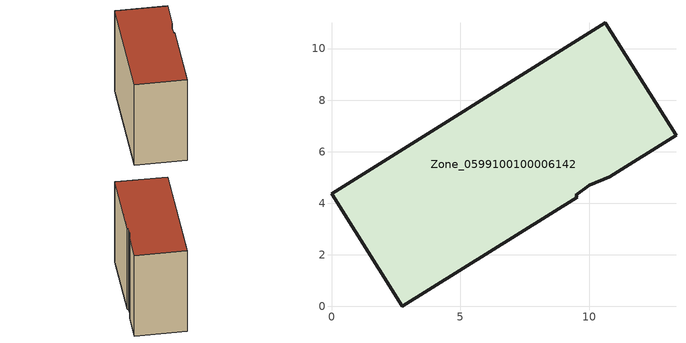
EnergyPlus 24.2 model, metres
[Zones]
Zone_0599100100006142
 floor ground (C_G): 10.8,5.03 10,4.71 9.47,4.32 9.52,4.23 2.75,0 0,4.38 10.61,11.01 13.36,6.63 z0
 wall outside (C_F): 10,4.71 10.8,5.03 13.36,6.63 10.61,11.01 0,4.38 2.75,0 9.52,4.23 9.47,4.32 10,4.71 z0:9.53
 roof outside (C_R): 9.47,4.32 10,4.71 10.8,5.03 13.36,6.63 10.61,11.01 0,4.38 2.75,0 9.52,4.23 z9.53
[BUILDING]
Pand.0599100100006142: North Axis=0; Terrain=City; Loads Convergence Tolerance Value=0.04; Temperature Convergence Tolerance Value=0.4; Solar Distribution=FullExterior; Maximum Number of Warmup Days=25; Minimum Number of Warmup Days=1
[Site:Location]
Rotterdam.The.Hague.AP_ZH_NLD Design_Conditions: Latitude=51.96; Longitude=4.45; Time Zone=1; Elevation=-4.5
[SITE:GROUNDTEMPERATURE:BUILDINGSURFACE]
18, 18, 18, 18, 18, 18, 18, 18, 18, 18, 18, 18
[MATERIAL] Thermal Absorptance=0.9; Solar Absorptance=0.7; Visible Absorptance=0.7
Name | Roughness | Thickness | Conductivity | Density | Specific Heat
G.TC.2015-2018 | MediumSmooth | 0.15 | 0.0428571 | 540 | 1210
F.TC.2015-2018 | Rough | 0.3 | 0.0666667 | 1920 | 840
R.TC.2015-2018 | MediumRough | 0.2 | 0.0333333 | 1500 | 1000
[CONSTRUCTION]
C_G: G.TC.2015-2018
C_F: F.TC.2015-2018
C_R: R.TC.2015-2018
[ZONE]
Zone_0599100100006142: Type=1; Multiplier=1; Ceiling Height=Autocalculate; Volume=Autocalculate; Floor Area=autocalculate; Part of Total Floor Area=Yes
[ZONEINFILTRATION:DESIGNFLOWRATE]
Infil_Zone_0599100100006142: Zone or ZoneList or Space or SpaceList=Zone_0599100100006142; Schedule=AlwaysOn; Design Flow Rate Calculation Method=Flow/Area; Flow Rate per Floor Area=0.0015; Constant Term Coefficient=1; Temperature Term Coefficient=0; Velocity Term Coefficient=0; Velocity Squared Term Coefficient=0
[HVACTEMPLATE:ZONE:IDEALLOADSAIRSYSTEM]
Zone_0599100100006142: Maximum Heating Supply Air Temperature=50; Minimum Cooling Supply Air Temperature=13; Maximum Heating Supply Air Humidity Ratio=0.0156; Minimum Cooling Supply Air Humidity Ratio=0.0077; Heating Limit=NoLimit; Cooling Limit=NoLimit; Dehumidification Control Type=ConstantSensibleHeatRatio; Cooling Sensible Heat Ratio=0.7; Dehumidification Setpoint=60; Humidification Control Type=None; Humidification Setpoint=30; Outdoor Air Method=None; Outdoor Air Flow Rate per Person=0.00944; Outdoor Air Flow Rate per Zone Floor Area=0; Outdoor Air Flow Rate per Zone=0; Demand Controlled Ventilation Type=None; Outdoor Air Economizer Type=NoEconomizer; Heat Recovery Type=None; Sensible Heat Recovery Effectiveness=0.7; Latent Heat Recovery Effectiveness=0.65
[ZONECONTROL:THERMOSTAT]
ThermostatControl_Zone_0599100100006142: Zone or ZoneList=Zone_0599100100006142; Control Type Schedule=DualSetpointControlType; Control 1=Thermostat_Zone_0599100100006142; Temperature Difference Between Cutout And Setpoint=0
[THERMOSTATSETPOINT:DUALSETPOINT]
Thermostat_Zone_0599100100006142: Heating Setpoint Temperature Schedule=HeatingSetpoint_Zone_0599100100006142; Cooling Setpoint Temperature Schedule=CoolingSetpoint_Zone_0599100100006142
[SCHEDULE:COMPACT]
HeatingSetpoint_Zone_0599100100006142: Through: 12/31, For: AllDays, Until: 24:00, 21
CoolingSetpoint_Zone_0599100100006142: Through: 12/31, For: AllDays, Until: 24:00, 24
DualSetpointControlType: Through: 12/31, For: AllDays, Until: 24:00, 4
AlwaysOn: Through: 12/31, For: AllDays, Until: 24:00, 1
